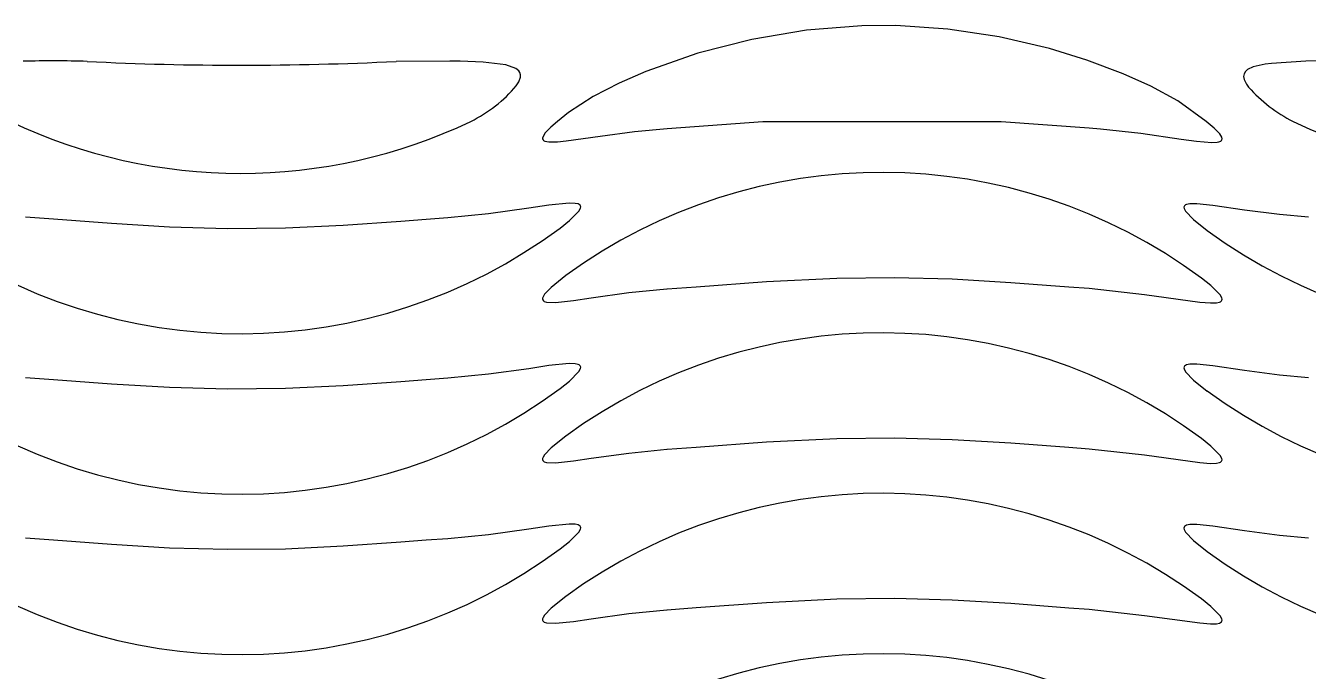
# Model space of a CAD drawing. Extents: x 398 to 509, y 623 to 780.
# Drawn here: x 457.09 to 467.09, y 678.2 to 683.23 of the extents above; entities that cross this region are included whole.
import ezdxf

# ---------------------------------------------------------------- set-up
doc = ezdxf.new("R2010")
doc.units = 0
doc.header["$MEASUREMENT"] = 0
doc.layers.add('1', color=4, linetype='Continuous')
doc.layers.add('2', color=3, linetype='Continuous')

# ---------------------------------------------------------------- blocks, each defined once
blk = doc.blocks.new('2018 PRISM')
at = {"layer": '2', "linetype": 'Continuous', "lineweight": 25}
for p, q in [((61.8112, 39.2479), (61.3945, 39.2451)), ((62.7378, 38.8472), (62.6524, 38.778)), ((63.5052, 38.7226), (64.2527, 38.778)), ((64.2527, 38.778), (66.1112, 38.778)), ((66.1112, 38.778), (66.7974, 38.7271)), ((58.7213, 38.015), (58.5052, 38.0308)), ((61.7974, 38.0263), (61.6279, 38.0138)), ((66.6391, 37.4888), (66.7974, 37.4771)), ((58.7213, 36.765), (58.5052, 36.7808)), ((61.7974, 36.7763), (61.6279, 36.7638)), ((66.6391, 36.2388), (66.7974, 36.2271)), ((58.7213, 35.515), (58.5052, 35.5308)), ((61.7974, 35.5263), (61.6279, 35.5138)), ((66.6391, 34.9888), (66.7974, 34.9771))]:
    blk.add_line(p, q, dxfattribs=at)
at = {"layer": '2', "linetype": 'Continuous', "lineweight": 25, "flags": 128}
for points in [[(67.7089, 38.778), (67.4867, 38.9375), (67.2779, 39.0513), (67.0612, 39.149), (66.7771, 39.2561), (66.4867, 39.3448), (66.0936, 39.4362), (65.6935, 39.4965), (65.2902, 39.5237), (65.023, 39.5222), (64.5924, 39.4881), (64.1653, 39.4167), (63.7461, 39.3088), (63.3397, 39.1654), (63.131, 39.075), (62.9286, 38.9705), (62.7378, 38.8472)], [(62.3302, 39.0555), (62.35, 39.0858), (62.3628, 39.1211), (62.3634, 39.1401), (62.3581, 39.1582), (62.3488, 39.1722), (62.326, 39.1907), (62.2498, 39.218), (62.0724, 39.2403), (61.8929, 39.2458), (61.8112, 39.248)], [(68.4866, 39.2461), (68.218, 39.23), (68.1685, 39.2238), (68.0754, 39.2029), (68.0317, 39.1817), (68.0155, 39.1672), (68.004, 39.1475), (68.0009, 39.1274), (68.0047, 39.1046), (68.0218, 39.0688), (68.0399, 39.0439)], [(70.0737, 39.2133), (69.6237, 39.2223), (69.1738, 39.2385), (68.8304, 39.2486), (68.4866, 39.2462)], [(62.6524, 38.778), (62.6003, 38.7337), (62.5558, 38.6875), (62.5386, 38.6602), (62.5353, 38.6483), (62.5356, 38.6409), (62.5385, 38.6341), (62.5429, 38.6293), (62.5526, 38.6237), (62.5827, 38.6174), (62.6506, 38.6177), (62.7184, 38.6251), (62.985, 38.6624), (63.2517, 38.6989), (63.5052, 38.7226)], [(66.7974, 38.7271), (66.8836, 38.7203), (67.1996, 38.685), (67.5145, 38.64), (67.6332, 38.6225), (67.7526, 38.6127), (67.7941, 38.6147), (67.8078, 38.6174), (67.8237, 38.6248), (67.8287, 38.6299), (67.8316, 38.6364), (67.8322, 38.6429), (67.8297, 38.6538), (67.8141, 38.68), (67.7703, 38.7262), (67.7089, 38.778)], [(62.6718, 37.9469), (62.745, 38.0049), (62.8178, 38.0783), (62.8304, 38.1014), (62.8322, 38.1116), (62.8313, 38.1181), (62.8284, 38.1239), (62.8213, 38.1303), (62.8128, 38.1343), (62.7894, 38.1393), (62.7416, 38.1403), (62.584, 38.1247), (62.4273, 38.1004), (62.113, 38.0572), (61.7974, 38.0263)], [(68.5052, 38.0308), (68.2812, 38.0511), (68.0078, 38.0867), (67.7604, 38.1229), (67.6361, 38.1361), (67.5821, 38.1359), (67.5554, 38.1308), (67.5469, 38.1269), (67.5396, 38.1208), (67.5364, 38.1151), (67.5352, 38.1086), (67.5366, 38.0987), (67.5474, 38.0773), (67.6086, 38.0122), (67.7154, 37.9271)], [(61.6279, 38.0138), (61.43, 37.9986), (60.981, 37.9669), (60.5312, 37.9458), (60.0791, 37.9411), (59.6271, 37.9537), (59.174, 37.981), (58.7213, 38.015)], [(62.7154, 37.5763), (62.6011, 37.4843), (62.5507, 37.4308), (62.5393, 37.4119), (62.5358, 37.4013), (62.5354, 37.3928), (62.5372, 37.3864), (62.5411, 37.3809), (62.5488, 37.3754), (62.5661, 37.3697), (62.6366, 37.3674), (62.7752, 37.3818), (62.9132, 37.4027), (63.2086, 37.4436), (63.5051, 37.4726)], [(63.7325, 37.4892), (64.2802, 37.5299), (64.8289, 37.5575), (65.279, 37.5626), (65.7296, 37.55), (66.1845, 37.5229), (66.6391, 37.4888)], [(66.7974, 37.4771), (67.2285, 37.4285), (67.6586, 37.3702), (67.7416, 37.363), (67.7894, 37.3641), (67.8128, 37.3691), (67.8213, 37.3731), (67.8284, 37.3794), (67.8313, 37.3853), (67.8322, 37.3918), (67.8304, 37.402), (67.8178, 37.4251), (67.745, 37.4985), (67.6718, 37.5565)], [(63.5052, 37.4725), (63.5052, 37.4726), (63.7325, 37.4892)], [(62.6718, 36.6969), (62.745, 36.7549), (62.8178, 36.8283), (62.8304, 36.8514), (62.8322, 36.8616), (62.8313, 36.8681), (62.8284, 36.8739), (62.8213, 36.8803), (62.8128, 36.8843), (62.7894, 36.8893), (62.7416, 36.8903), (62.584, 36.8747), (62.4273, 36.8504), (62.113, 36.8072), (61.7974, 36.7763)], [(68.5052, 36.7808), (68.2812, 36.8011), (68.0078, 36.8367), (67.7604, 36.8729), (67.6361, 36.8861), (67.5821, 36.8859), (67.5554, 36.8808), (67.5469, 36.8769), (67.5396, 36.8708), (67.5364, 36.8651), (67.5352, 36.8586), (67.5366, 36.8487), (67.5474, 36.8273), (67.6086, 36.7622), (67.7154, 36.6771)], [(61.6279, 36.7638), (61.43, 36.7486), (60.981, 36.7169), (60.5312, 36.6958), (60.0791, 36.6911), (59.6271, 36.7037), (59.174, 36.731), (58.7213, 36.765)], [(62.7154, 36.3263), (62.6011, 36.2343), (62.5507, 36.1808), (62.5393, 36.1619), (62.5358, 36.1513), (62.5354, 36.1428), (62.5372, 36.1364), (62.5411, 36.1309), (62.5488, 36.1254), (62.5661, 36.1197), (62.6366, 36.1174), (62.7752, 36.1318), (62.9132, 36.1527), (63.2086, 36.1936), (63.5051, 36.2226)], [(63.7325, 36.2392), (64.2802, 36.2799), (64.8289, 36.3075), (65.279, 36.3126), (65.7296, 36.3), (66.1845, 36.2729), (66.6391, 36.2388)], [(66.7974, 36.2271), (67.2285, 36.1785), (67.6586, 36.1202), (67.7416, 36.113), (67.7894, 36.1141), (67.8128, 36.1191), (67.8213, 36.1231), (67.8284, 36.1294), (67.8313, 36.1353), (67.8322, 36.1418), (67.8304, 36.152), (67.8178, 36.1751), (67.745, 36.2485), (67.6718, 36.3065)], [(63.5052, 36.2225), (63.5052, 36.2226), (63.7325, 36.2392)], [(62.6718, 35.4469), (62.745, 35.5049), (62.8178, 35.5783), (62.8304, 35.6014), (62.8322, 35.6116), (62.8313, 35.6181), (62.8284, 35.6239), (62.8213, 35.6303), (62.8128, 35.6343), (62.7894, 35.6393), (62.7416, 35.6403), (62.584, 35.6247), (62.4273, 35.6004), (62.113, 35.5572), (61.7974, 35.5263)], [(68.5052, 35.5308), (68.2812, 35.5511), (68.0078, 35.5867), (67.7604, 35.6229), (67.6361, 35.6361), (67.5821, 35.6359), (67.5554, 35.6308), (67.5469, 35.6269), (67.5396, 35.6208), (67.5364, 35.6151), (67.5352, 35.6086), (67.5366, 35.5987), (67.5474, 35.5773), (67.6086, 35.5122), (67.7154, 35.4271)], [(61.6279, 35.5138), (61.43, 35.4986), (60.981, 35.4669), (60.5312, 35.4458), (60.0791, 35.4411), (59.6271, 35.4537), (59.174, 35.481), (58.7213, 35.515)], [(62.7154, 35.0763), (62.6011, 34.9844), (62.5507, 34.9308), (62.5393, 34.9119), (62.5358, 34.9013), (62.5354, 34.8928), (62.5372, 34.8864), (62.5411, 34.8809), (62.5488, 34.8754), (62.5661, 34.8697), (62.6366, 34.8674), (62.7752, 34.8818), (62.9132, 34.9027), (63.2086, 34.9436), (63.5051, 34.9726)], [(63.7325, 34.9892), (64.2802, 35.0299), (64.8289, 35.0575), (65.279, 35.0626), (65.7296, 35.05), (66.1845, 35.023), (66.6391, 34.9888)], [(66.7974, 34.9771), (67.2285, 34.9285), (67.6586, 34.8702), (67.7416, 34.863), (67.7894, 34.8641), (67.8128, 34.8691), (67.8213, 34.8731), (67.8284, 34.8794), (67.8313, 34.8853), (67.8322, 34.8918), (67.8304, 34.902), (67.8178, 34.9251), (67.745, 34.9985), (67.6718, 35.0565)], [(63.5052, 34.9725), (63.5052, 34.9726), (63.7325, 34.9892)]]:
    blk.add_lwpolyline(points, dxfattribs=at)
at = {"layer": '2', "linetype": 'Continuous', "lineweight": 25}
for centre, radius, start, end in [((58.713, 31.0293), 8.22, 88.11425, 91.57807), ((60.1864, 63.954), 24.7384, 267.21281, 272.79898), ((70.181, 42.5469), 4.1745, 244.53231, 306.63162), ((61.5015, 39.7485), 1.0803, 296.05952, 320.09883), ((68.9218, 39.8343), 1.1844, 221.86954, 243.10326), ((60.181, 42.5497), 4.1771, 244.54932, 295.45068), ((65.1802, 34.1992), 4.1809, 53.41834, 126.12495), ((60.1802, 41.3042), 4.1809, 233.87556, 306.58116), ((70.1802, 41.3042), 4.1809, 233.87556, 306.58115), ((65.1802, 32.9492), 4.1809, 53.41834, 126.12496), ((60.1802, 40.0542), 4.1809, 233.87554, 306.58118), ((70.1802, 40.0542), 4.1809, 233.87554, 306.58117), ((65.1802, 31.6992), 4.1809, 53.41836, 126.12491), ((60.1802, 38.8042), 4.1809, 233.87554, 306.58119), ((70.1802, 38.8042), 4.1809, 233.87555, 306.58118), ((65.1802, 30.4492), 4.1809, 53.41834, 126.12496)]:
    blk.add_arc(centre, radius, start, end, dxfattribs=at)

msp = doc.modelspace()

# ---------------------------------------------------------------- block references
at = {"layer": '1'}
msp.add_blockref('2018 PRISM', (398.5801, 643.7055), dxfattribs=at)

doc.saveas('drawing.dxf')
